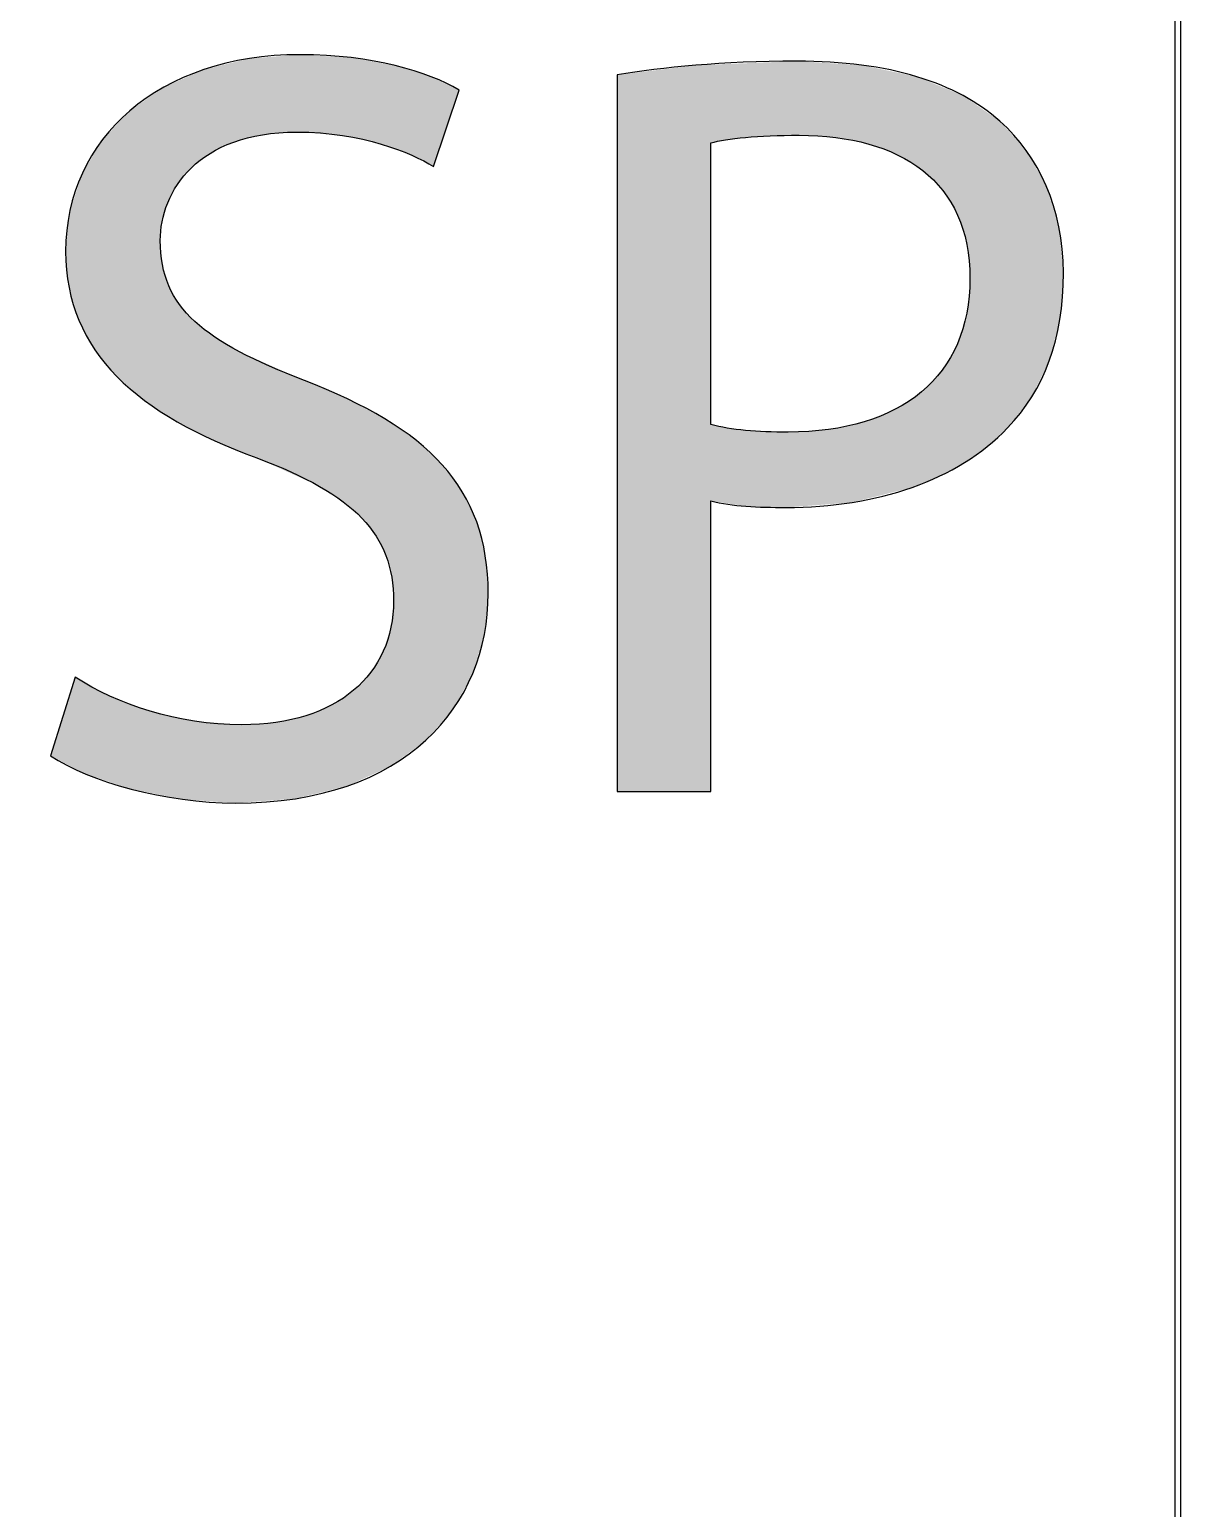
# Model space of a CAD drawing. Extents: x 0 to 360, y -268 to 0.
# Drawn here: x 74.783 to 78.012, y -147 to -142.877 of the extents above; entities that cross this region are included whole.
import ezdxf

# ---------------------------------------------------------------- set-up
doc = ezdxf.new("R2010")
doc.units = 0
doc.layers.add('LAYER_1', color=7, linetype='CONTINUOUS')

# ---------------------------------------------------------------- blocks, each defined once
blk = doc.blocks.new('*U88')
at = {"layer": 'LAYER_1', "color": 250}
for points in [[(75.3523, -143.1909), (75.2997, -142.9814), (75.3523, -142.9686)], [(75.3572, -143.1897), (75.3523, -142.9686), (75.3572, -142.9675)], [(75.3689, -143.1867), (75.3572, -142.9675), (75.3689, -142.9646)], [(75.3751, -143.1851), (75.3689, -142.9646), (75.3751, -142.9631)], [(75.3962, -143.1797), (75.3751, -142.9631), (75.3962, -142.958)], [(75.4171, -143.1743), (75.3962, -142.958), (75.4171, -142.9564)], [(75.4326, -143.1704), (75.4171, -142.9564), (75.4326, -142.9552)], [(75.47, -143.1675), (75.4326, -142.9552), (75.47, -142.9524)], [(75.5243, -143.1633), (75.47, -142.9524), (75.5243, -142.9483)], [(75.528, -143.163), (75.5243, -142.9483), (75.528, -142.948)], [(75.537, -143.1637), (75.528, -142.948), (75.537, -142.9473)], [(75.528, -143.163), (75.528, -142.948), (75.537, -143.1637)], [(75.537, -143.1637), (75.537, -142.9473), (75.5494, -143.1646)], [(75.5494, -143.1646), (75.5494, -142.9481), (75.554, -143.1649)], [(75.554, -143.1649), (75.554, -142.9483), (75.5917, -143.1678)], [(75.5917, -143.1678), (75.5917, -142.9505), (75.6264, -143.1703)], [(75.6264, -143.1703), (75.6264, -142.9525), (75.656, -143.1725)], [(75.656, -143.1725), (75.656, -142.9542), (75.6576, -143.1729)], [(75.6576, -143.1729), (75.6576, -142.9543), (75.6684, -143.1753)], [(75.6684, -143.1753), (75.6684, -142.9549), (75.6695, -143.1755)], [(75.6695, -143.1755), (75.6695, -142.955), (75.6802, -143.1779)], [(75.6802, -143.1779), (75.6802, -142.9556), (75.6869, -143.1794)], [(75.6869, -143.1794), (75.6869, -142.9568), (75.7099, -143.1845)], [(75.7099, -143.1845), (75.7099, -142.9609), (75.7348, -143.19)], [(75.7348, -143.19), (75.7348, -142.9653), (75.7495, -143.1933)], [(75.7495, -143.1933), (75.7495, -142.968), (75.7636, -143.1964)], [(75.7636, -143.1964), (75.7636, -142.9705), (75.7696, -143.1986)], [(75.7696, -143.1986), (75.7696, -142.9716), (75.7737, -143.2001)], [(75.7737, -143.2001), (75.7737, -142.9723), (75.777, -143.2013)], [(75.777, -143.2013), (75.777, -142.9729), (75.7897, -143.206)], [(75.2345, -143.2626), (75.2097, -143.015), (75.2345, -143.0041)], [(75.2431, -143.256), (75.2345, -143.0041), (75.2431, -143.0003)], [(75.2439, -143.2554), (75.2431, -143.0003), (75.2439, -142.9999)], [(75.2692, -143.2358), (75.2439, -142.9999), (75.2692, -142.9888)], [(75.2866, -143.2224), (75.2692, -142.9888), (75.2866, -142.9846)], [(75.2995, -143.2162), (75.2866, -142.9846), (75.2995, -142.9814)], [(75.2997, -143.2161), (75.2995, -142.9814), (75.2997, -142.9814)], [(75.7897, -143.206), (75.7897, -142.9752), (75.7909, -143.2064)], [(75.7909, -143.2064), (75.7909, -142.9754), (75.7929, -143.2071)], [(75.7929, -143.2071), (75.7929, -142.9757), (75.7981, -143.209)], [(75.7981, -143.209), (75.7981, -142.9767), (75.8028, -143.2107)], [(75.8028, -143.2107), (75.8028, -142.9775), (75.8487, -143.2275)], [(75.8487, -143.2275), (75.8487, -142.9919), (75.8618, -143.2343)], [(75.8618, -143.2343), (75.8618, -142.9959), (75.8884, -143.2481)], [(75.8884, -143.2481), (75.8884, -143.0043), (75.9034, -143.2559)], [(75.9034, -143.2559), (75.9034, -143.009), (75.9091, -143.2588)], [(75.1477, -143.9399), (75.1192, -143.0646), (75.1477, -143.0448)], [(75.1527, -143.4132), (75.1477, -143.0448), (75.1527, -143.0413)], [(75.1535, -143.4105), (75.1527, -143.0413), (75.1535, -143.0408)], [(75.1577, -143.3963), (75.1535, -143.0408), (75.1577, -143.0379)], [(75.1684, -143.3602), (75.1577, -143.0379), (75.1684, -143.0332)], [(75.1712, -143.3549), (75.1684, -143.0332), (75.1712, -143.0319)], [(75.1947, -143.3106), (75.1712, -143.0319), (75.1947, -143.0216)], [(75.1954, -143.3093), (75.1947, -143.0216), (75.1954, -143.0213)], [(75.2012, -143.3023), (75.1954, -143.0213), (75.2012, -143.0187)], [(75.2097, -143.2922), (75.2012, -143.0187), (75.2097, -143.015)], [(75.1035, -143.911), (75.0669, -143.1009), (75.1035, -143.0755)], [(75.1192, -143.9213), (75.1035, -143.0755), (75.1192, -143.0646)], [(75.1035, -143.911), (75.1035, -143.0755), (75.1192, -143.9213)], [(75.1192, -143.9213), (75.1192, -143.0646), (75.1477, -143.9399)], [(75.0631, -143.8759), (75.0268, -143.1418), (75.0631, -143.1035)], [(75.0669, -143.8792), (75.0631, -143.1035), (75.0669, -143.1009)], [(75.0631, -143.8759), (75.0631, -143.1035), (75.0669, -143.8792)], [(75.0669, -143.8792), (75.0669, -143.1009), (75.1035, -143.911)], [(75.0072, -143.8206), (74.9869, -143.1839), (75.0072, -143.1625)], [(75.0268, -143.8444), (75.0072, -143.1625), (75.0268, -143.1418)], [(75.0072, -143.8206), (75.0072, -143.1625), (75.0268, -143.8444)], [(75.0268, -143.8444), (75.0268, -143.1418), (75.0631, -143.8759)], [(74.9656, -143.7702), (74.9404, -143.261), (74.9656, -143.2192)], [(74.9869, -143.796), (74.9656, -143.2192), (74.9869, -143.1839)], [(74.9656, -143.7702), (74.9656, -143.2192), (74.9869, -143.796)], [(74.9869, -143.796), (74.9869, -143.1839), (75.0072, -143.8206)], [(74.9404, -143.7239), (74.9306, -143.2773), (74.9404, -143.261)], [(74.9404, -143.7239), (74.9404, -143.261), (74.9656, -143.7702)], [(74.9306, -143.7059), (74.9208, -143.3069), (74.9306, -143.2773)], [(74.9306, -143.7059), (74.9306, -143.2773), (74.9404, -143.7239)], [(74.9107, -143.6544), (74.8958, -143.3818), (74.9107, -143.3371)], [(74.9208, -143.6878), (74.9107, -143.3371), (74.9208, -143.3069)], [(74.9107, -143.6544), (74.9107, -143.3371), (74.9208, -143.6878)], [(74.9208, -143.6878), (74.9208, -143.3069), (74.9306, -143.7059)], [(74.8958, -143.605), (74.8932, -143.4063), (74.8958, -143.3818)], [(74.8958, -143.605), (74.8958, -143.3818), (74.9107, -143.6544)], [(74.8932, -143.5965), (74.8838, -143.4958), (74.8932, -143.4063)], [(74.8932, -143.5965), (74.8932, -143.4063), (74.8958, -143.605)], [(75.1477, -143.9399), (75.1477, -143.4658), (75.1527, -143.9432)], [(75.1527, -143.9432), (75.1527, -143.5236), (75.1535, -143.9437)], [(75.1535, -143.9437), (75.1535, -143.5325), (75.1577, -143.9464)], [(75.1577, -143.9464), (75.1577, -143.5465), (75.1684, -143.9534)], [(75.1684, -143.9534), (75.1684, -143.5819), (75.1712, -143.9552)], [(75.1712, -143.9552), (75.1712, -143.5913), (75.1947, -143.9706)], [(75.1947, -143.9706), (75.1947, -143.6324), (75.1954, -143.9709)], [(75.1954, -143.9709), (75.1954, -143.6336), (75.2012, -143.9739)], [(75.2012, -143.9739), (75.2012, -143.6438), (75.2097, -143.9782)], [(75.2097, -143.9782), (75.2097, -143.6532), (75.2345, -143.9908)], [(75.2345, -143.9908), (75.2345, -143.6807), (75.2431, -143.9952)], [(75.2431, -143.9952), (75.2431, -143.6902), (75.2439, -143.9956)], [(75.2439, -143.9956), (75.2439, -143.6911), (75.2692, -144.0085)], [(75.2692, -144.0085), (75.2692, -143.7109), (75.2866, -144.0173)], [(75.2866, -144.0173), (75.2866, -143.7245), (75.2995, -144.0239)], [(75.2995, -144.0239), (75.2995, -143.7346), (75.2997, -144.0239)], [(75.2997, -144.0239), (75.2997, -143.7347), (75.3523, -144.0453)], [(75.3523, -144.0453), (75.3523, -143.7659), (75.3572, -144.0472)], [(75.3572, -144.0472), (75.3572, -143.7687), (75.3689, -144.052)], [(75.3689, -144.052), (75.3689, -143.7757), (75.3751, -144.0545)], [(75.3751, -144.0545), (75.3751, -143.7784), (75.3962, -144.063)], [(75.3962, -144.063), (75.3962, -143.7877), (75.4171, -144.0715)], [(75.4171, -144.0715), (75.4171, -143.797), (75.4326, -144.0785)], [(75.4326, -144.0785), (75.4326, -143.8038), (75.47, -144.0955)], [(75.47, -144.0955), (75.47, -143.8204), (75.5243, -144.1201)], [(75.5243, -144.1201), (75.5243, -143.8444), (75.528, -144.1218)], [(75.528, -144.1218), (75.528, -143.846), (75.537, -144.1258)], [(75.537, -144.1258), (75.537, -143.85), (75.5494, -144.1315)], [(75.5494, -144.1315), (75.5494, -143.8555), (75.554, -144.1335)], [(75.554, -144.1335), (75.554, -143.8574), (75.5917, -144.1507)], [(75.5917, -144.1507), (75.5917, -143.8736), (75.6264, -144.1732)], [(75.6264, -144.1732), (75.6264, -143.8884), (75.656, -144.1924)], [(75.656, -144.1924), (75.656, -143.901), (75.6576, -144.1935)], [(75.6576, -144.1935), (75.6576, -143.9017), (75.6684, -144.203)], [(75.6684, -144.203), (75.6684, -143.9063), (75.6695, -144.204)], [(75.6695, -144.204), (75.6695, -143.9068), (75.6802, -144.2133)], [(75.6802, -144.2133), (75.6802, -143.9125), (75.6869, -144.2191)], [(75.6869, -144.2191), (75.6869, -143.916), (75.7099, -144.2394)], [(75.7099, -144.2394), (75.7099, -143.9283), (75.7348, -144.2707)], [(75.7348, -144.2707), (75.7348, -143.9416), (75.7495, -144.2892)], [(75.7495, -144.2892), (75.7495, -143.9494), (75.7636, -144.3173)], [(75.7636, -144.3173), (75.7636, -143.957), (75.7696, -144.3292)], [(75.7696, -144.3292), (75.7696, -143.9602), (75.7737, -144.3373)], [(75.7737, -144.3373), (75.7737, -143.9623), (75.777, -144.3438)], [(75.777, -144.3438), (75.777, -143.9646), (75.7897, -144.3917)], [(75.7897, -144.3917), (75.7897, -143.9734), (75.7909, -144.3962)], [(75.7909, -144.3962), (75.7909, -143.9742), (75.7929, -144.4038)], [(75.7929, -144.4038), (75.7929, -143.9757), (75.7981, -144.4701)], [(75.7981, -144.9248), (75.7929, -144.5228), (75.7981, -144.4701)], [(75.7929, -144.9287), (75.7909, -144.5435), (75.7929, -144.5228)], [(75.7897, -144.931), (75.777, -144.5871), (75.7897, -144.5472)], [(75.7909, -144.9301), (75.7897, -144.5472), (75.7909, -144.5435)], [(75.7636, -144.9429), (75.7495, -144.644), (75.7636, -144.6202)], [(75.7696, -144.9402), (75.7636, -144.6202), (75.7696, -144.6101)], [(75.7737, -144.9383), (75.7696, -144.6101), (75.7737, -144.5974)], [(75.777, -144.9368), (75.7737, -144.5974), (75.777, -144.5871)], [(75.7495, -144.9493), (75.7348, -144.6689), (75.7495, -144.644)], [(74.9107, -144.9376), (74.8958, -144.7304), (74.9107, -144.683)], [(74.9107, -144.9376), (74.9107, -144.683), (74.9208, -144.9428)], [(74.9208, -144.9428), (74.9208, -144.6885), (74.9306, -144.9478)], [(74.9306, -144.9478), (74.9306, -144.6938), (74.9404, -144.9529)], [(74.9404, -144.9529), (74.9404, -144.6991), (74.9656, -144.9612)], [(75.7099, -144.9674), (75.6869, -144.7192), (75.7099, -144.695)], [(75.7348, -144.9561), (75.7099, -144.695), (75.7348, -144.6689)], [(74.8932, -144.9286), (74.8838, -144.7684), (74.8932, -144.7386)], [(74.8958, -144.9299), (74.8932, -144.7386), (74.8958, -144.7304)], [(74.8932, -144.9286), (74.8932, -144.7386), (74.8958, -144.9299)], [(74.8958, -144.9299), (74.8958, -144.7304), (74.9107, -144.9376)], [(74.9656, -144.9612), (74.9656, -144.7128), (74.9869, -144.9683)], [(74.9869, -144.9683), (74.9869, -144.7243), (75.0072, -144.975)], [(75.0072, -144.975), (75.0072, -144.7353), (75.0268, -144.9815)], [(75.0268, -144.9815), (75.0268, -144.7427), (75.0631, -144.9935)], [(75.656, -144.9893), (75.6264, -144.7598), (75.656, -144.7399)], [(75.6576, -144.9889), (75.656, -144.7399), (75.6576, -144.7389)], [(75.6684, -144.9862), (75.6576, -144.7389), (75.6684, -144.7315)], [(75.6695, -144.9857), (75.6684, -144.7315), (75.6695, -144.7308)], [(75.6802, -144.9809), (75.6695, -144.7308), (75.6802, -144.7237)], [(75.6869, -144.9779), (75.6802, -144.7237), (75.6869, -144.7192)], [(74.8838, -144.9237), (74.8418, -144.9021), (74.8838, -144.7684)], [(74.8838, -144.9237), (74.8838, -144.7684), (74.8932, -144.9286)], [(75.0631, -144.9935), (75.0631, -144.7563), (75.0669, -144.9948)], [(75.0669, -144.9948), (75.0669, -144.7577), (75.1035, -145.0021)], [(75.1035, -145.0021), (75.1035, -144.7714), (75.1192, -145.0052)], [(75.1192, -145.0052), (75.1192, -144.7773), (75.1477, -145.0109)], [(75.1477, -145.0109), (75.1477, -144.7837), (75.1527, -145.0119)], [(75.1527, -145.0119), (75.1527, -144.7848), (75.1535, -145.012)], [(75.1535, -145.012), (75.1535, -144.785), (75.1577, -145.0129)], [(75.1577, -145.0129), (75.1577, -144.786), (75.1684, -145.015)], [(75.5917, -145.0049), (75.554, -144.79), (75.5917, -144.7743)], [(75.6264, -144.9965), (75.5917, -144.7743), (75.6264, -144.7598)], [(75.1684, -145.015), (75.1684, -144.7884), (75.1712, -145.0155)], [(75.1712, -145.0155), (75.1712, -144.789), (75.1947, -145.0202)], [(75.1947, -145.0202), (75.1947, -144.7943), (75.1954, -145.0204)], [(75.1954, -145.0204), (75.1954, -144.7944), (75.2012, -145.0215)], [(75.2012, -145.0215), (75.2012, -144.7957), (75.2097, -145.0232)], [(75.2097, -145.0232), (75.2097, -144.7977), (75.2345, -145.025)], [(75.2345, -145.025), (75.2345, -144.8032), (75.2431, -145.0256)], [(75.2431, -145.0256), (75.2431, -144.8052), (75.2439, -145.0256)], [(75.2439, -145.0256), (75.2439, -144.8052), (75.2692, -145.0274)], [(75.2692, -145.0274), (75.2692, -144.8072), (75.2866, -145.0287)], [(75.2866, -145.0287), (75.2866, -144.8085), (75.2995, -145.0296)], [(75.2995, -145.0296), (75.2995, -144.8095), (75.2997, -145.0296)], [(75.2997, -145.0296), (75.2997, -144.8095), (75.3523, -145.0334)], [(75.3523, -145.0334), (75.3523, -144.8135), (75.3572, -145.0337)], [(75.3962, -145.0308), (75.3751, -144.8153), (75.3962, -144.8138)], [(75.4171, -145.0293), (75.3962, -144.8138), (75.4171, -144.8124)], [(75.4326, -145.0281), (75.4171, -144.8124), (75.4326, -144.8114)], [(75.47, -145.0254), (75.4326, -144.8114), (75.47, -144.8088)], [(75.5243, -145.0214), (75.47, -144.8088), (75.5243, -144.7967)], [(75.528, -145.0205), (75.5243, -144.7967), (75.528, -144.7958)], [(75.537, -145.0183), (75.528, -144.7958), (75.537, -144.7938)], [(75.5494, -145.0153), (75.537, -144.7938), (75.5494, -144.791)], [(75.554, -145.0142), (75.5494, -144.791), (75.554, -144.79)]]:
    blk.add_solid(points, dxfattribs=at)
at = {"layer": 'LAYER_1', "color": 250, "extrusion": (0, 0, -1)}
for points in [[(-75.3523, -143.1909), (-75.3523, -142.9686), (-75.3572, -143.1897)], [(-75.3572, -143.1897), (-75.3572, -142.9675), (-75.3689, -143.1867)], [(-75.3689, -143.1867), (-75.3689, -142.9646), (-75.3751, -143.1851)], [(-75.3751, -143.1851), (-75.3751, -142.9631), (-75.3962, -143.1797)], [(-75.3962, -143.1797), (-75.3962, -142.958), (-75.4171, -143.1743)], [(-75.4171, -143.1743), (-75.4171, -142.9564), (-75.4326, -143.1704)], [(-75.4326, -143.1704), (-75.4326, -142.9552), (-75.47, -143.1675)], [(-75.47, -143.1675), (-75.47, -142.9524), (-75.5243, -143.1633)], [(-75.5243, -143.1633), (-75.5243, -142.9483), (-75.528, -143.163)], [(-75.5494, -143.1646), (-75.537, -142.9473), (-75.5494, -142.9481)], [(-75.554, -143.1649), (-75.5494, -142.9481), (-75.554, -142.9483)], [(-75.5917, -143.1678), (-75.554, -142.9483), (-75.5917, -142.9505)], [(-75.6264, -143.1703), (-75.5917, -142.9505), (-75.6264, -142.9525)], [(-75.656, -143.1725), (-75.6264, -142.9525), (-75.656, -142.9542)], [(-75.6576, -143.1729), (-75.656, -142.9542), (-75.6576, -142.9543)], [(-75.6684, -143.1753), (-75.6576, -142.9543), (-75.6684, -142.9549)], [(-75.6695, -143.1755), (-75.6684, -142.9549), (-75.6695, -142.955)], [(-75.6802, -143.1779), (-75.6695, -142.955), (-75.6802, -142.9556)], [(-75.6869, -143.1794), (-75.6802, -142.9556), (-75.6869, -142.9568)], [(-75.7099, -143.1845), (-75.6869, -142.9568), (-75.7099, -142.9609)], [(-75.7348, -143.19), (-75.7099, -142.9609), (-75.7348, -142.9653)], [(-75.7495, -143.1933), (-75.7348, -142.9653), (-75.7495, -142.968)], [(-75.7636, -143.1964), (-75.7495, -142.968), (-75.7636, -142.9705)], [(-75.7696, -143.1986), (-75.7636, -142.9705), (-75.7696, -142.9716)], [(-75.7737, -143.2001), (-75.7696, -142.9716), (-75.7737, -142.9723)], [(-75.777, -143.2013), (-75.7737, -142.9723), (-75.777, -142.9729)], [(-75.7897, -143.206), (-75.777, -142.9729), (-75.7897, -142.9752)], [(-75.2345, -143.2626), (-75.2345, -143.0041), (-75.2431, -143.256)], [(-75.2431, -143.256), (-75.2431, -143.0003), (-75.2439, -143.2554)], [(-75.2439, -143.2554), (-75.2439, -142.9999), (-75.2692, -143.2358)], [(-75.2692, -143.2358), (-75.2692, -142.9888), (-75.2866, -143.2224)], [(-75.2866, -143.2224), (-75.2866, -142.9846), (-75.2995, -143.2162)], [(-75.2995, -143.2162), (-75.2995, -142.9814), (-75.2997, -143.2161)], [(-75.2997, -143.2161), (-75.2997, -142.9814), (-75.3523, -143.1909)], [(-75.7909, -143.2064), (-75.7897, -142.9752), (-75.7909, -142.9754)], [(-75.7929, -143.2071), (-75.7909, -142.9754), (-75.7929, -142.9757)], [(-75.7981, -143.209), (-75.7929, -142.9757), (-75.7981, -142.9767)], [(-75.8028, -143.2107), (-75.7981, -142.9767), (-75.8028, -142.9775)], [(-75.8487, -143.2275), (-75.8028, -142.9775), (-75.8487, -142.9919)], [(-75.8618, -143.2343), (-75.8487, -142.9919), (-75.8618, -142.9959)], [(-75.8884, -143.2481), (-75.8618, -142.9959), (-75.8884, -143.0043)], [(-75.9034, -143.2559), (-75.8884, -143.0043), (-75.9034, -143.009)], [(-75.9091, -143.2588), (-75.9034, -143.009), (-75.9091, -143.0117)], [(-75.9091, -143.2588), (-75.9091, -143.0117), (-75.9339, -143.1851)], [(-75.9339, -143.1851), (-75.9091, -143.0117), (-75.9339, -143.0235)], [(-75.1477, -143.4658), (-75.1477, -143.0448), (-75.1527, -143.4132)], [(-75.1527, -143.4132), (-75.1527, -143.0413), (-75.1535, -143.4105)], [(-75.1535, -143.4105), (-75.1535, -143.0408), (-75.1577, -143.3963)], [(-75.1577, -143.3963), (-75.1577, -143.0379), (-75.1684, -143.3602)], [(-75.1684, -143.3602), (-75.1684, -143.0332), (-75.1712, -143.3549)], [(-75.1712, -143.3549), (-75.1712, -143.0319), (-75.1947, -143.3106)], [(-75.1947, -143.3106), (-75.1947, -143.0216), (-75.1954, -143.3093)], [(-75.1954, -143.3093), (-75.1954, -143.0213), (-75.2012, -143.3023)], [(-75.2012, -143.3023), (-75.2012, -143.0187), (-75.2097, -143.2922)], [(-75.2097, -143.2922), (-75.2097, -143.015), (-75.2345, -143.2626)], [(-75.9339, -143.1851), (-75.9339, -143.0235), (-75.9647, -143.0934)], [(-75.9647, -143.0934), (-75.9339, -143.0235), (-75.9647, -143.0382)], [(-75.9647, -143.0934), (-75.9647, -143.0382), (-75.9807, -143.0459)], [(-75.1527, -143.9432), (-75.1477, -143.4658), (-75.1527, -143.5236)], [(-75.1535, -143.9437), (-75.1527, -143.5236), (-75.1535, -143.5325)], [(-75.1577, -143.9464), (-75.1535, -143.5325), (-75.1577, -143.5465)], [(-75.1684, -143.9534), (-75.1577, -143.5465), (-75.1684, -143.5819)], [(-75.1712, -143.9552), (-75.1684, -143.5819), (-75.1712, -143.5913)], [(-75.1947, -143.9706), (-75.1712, -143.5913), (-75.1947, -143.6324)], [(-75.1954, -143.9709), (-75.1947, -143.6324), (-75.1954, -143.6336)], [(-75.2012, -143.9739), (-75.1954, -143.6336), (-75.2012, -143.6438)], [(-75.2097, -143.9782), (-75.2012, -143.6438), (-75.2097, -143.6532)], [(-75.2345, -143.9908), (-75.2097, -143.6532), (-75.2345, -143.6807)], [(-75.2431, -143.9952), (-75.2345, -143.6807), (-75.2431, -143.6902)], [(-75.2439, -143.9956), (-75.2431, -143.6902), (-75.2439, -143.6911)], [(-75.2692, -144.0085), (-75.2439, -143.6911), (-75.2692, -143.7109)], [(-75.2866, -144.0173), (-75.2692, -143.7109), (-75.2866, -143.7245)], [(-75.2995, -144.0239), (-75.2866, -143.7245), (-75.2995, -143.7346)], [(-75.2997, -144.0239), (-75.2995, -143.7346), (-75.2997, -143.7347)], [(-75.3523, -144.0453), (-75.2997, -143.7347), (-75.3523, -143.7659)], [(-75.3572, -144.0472), (-75.3523, -143.7659), (-75.3572, -143.7687)], [(-75.3689, -144.052), (-75.3572, -143.7687), (-75.3689, -143.7757)], [(-75.3751, -144.0545), (-75.3689, -143.7757), (-75.3751, -143.7784)], [(-75.3962, -144.063), (-75.3751, -143.7784), (-75.3962, -143.7877)], [(-75.4171, -144.0715), (-75.3962, -143.7877), (-75.4171, -143.797)], [(-75.4326, -144.0785), (-75.4171, -143.797), (-75.4326, -143.8038)], [(-75.47, -144.0955), (-75.4326, -143.8038), (-75.47, -143.8204)], [(-75.5243, -144.1201), (-75.47, -143.8204), (-75.5243, -143.8444)], [(-75.528, -144.1218), (-75.5243, -143.8444), (-75.528, -143.846)], [(-75.537, -144.1258), (-75.528, -143.846), (-75.537, -143.85)], [(-75.5494, -144.1315), (-75.537, -143.85), (-75.5494, -143.8555)], [(-75.554, -144.1335), (-75.5494, -143.8555), (-75.554, -143.8574)], [(-75.5917, -144.1507), (-75.554, -143.8574), (-75.5917, -143.8736)], [(-75.6264, -144.1732), (-75.5917, -143.8736), (-75.6264, -143.8884)], [(-75.656, -144.1924), (-75.6264, -143.8884), (-75.656, -143.901)], [(-75.6576, -144.1935), (-75.656, -143.901), (-75.6576, -143.9017)], [(-75.6684, -144.203), (-75.6576, -143.9017), (-75.6684, -143.9063)], [(-75.6695, -144.204), (-75.6684, -143.9063), (-75.6695, -143.9068)], [(-75.6802, -144.2133), (-75.6695, -143.9068), (-75.6802, -143.9125)], [(-75.6869, -144.2191), (-75.6802, -143.9125), (-75.6869, -143.916)], [(-75.7099, -144.2394), (-75.6869, -143.916), (-75.7099, -143.9283)], [(-75.7348, -144.2707), (-75.7099, -143.9283), (-75.7348, -143.9416)], [(-75.7495, -144.2892), (-75.7348, -143.9416), (-75.7495, -143.9494)], [(-75.7636, -144.3173), (-75.7495, -143.9494), (-75.7636, -143.957)], [(-75.7696, -144.3292), (-75.7636, -143.957), (-75.7696, -143.9602)], [(-75.7737, -144.3373), (-75.7696, -143.9602), (-75.7737, -143.9623)], [(-75.777, -144.3438), (-75.7737, -143.9623), (-75.777, -143.9646)], [(-75.7897, -144.3917), (-75.777, -143.9646), (-75.7897, -143.9734)], [(-75.7909, -144.3962), (-75.7897, -143.9734), (-75.7909, -143.9742)], [(-75.7929, -144.4038), (-75.7909, -143.9742), (-75.7929, -143.9757)], [(-75.7981, -144.4701), (-75.7929, -143.9757), (-75.7981, -143.9792)], [(-75.7981, -144.9248), (-75.7981, -143.9792), (-75.8028, -144.9214)], [(-75.8028, -144.9214), (-75.7981, -143.9792), (-75.8028, -143.9824)], [(-75.8028, -144.9214), (-75.8028, -143.9824), (-75.8487, -144.8877)], [(-75.8487, -144.8877), (-75.8028, -143.9824), (-75.8487, -144.0142)], [(-75.8487, -144.8877), (-75.8487, -144.0142), (-75.8618, -144.878)], [(-75.8618, -144.878), (-75.8487, -144.0142), (-75.8618, -144.0232)], [(-75.8618, -144.878), (-75.8618, -144.0232), (-75.8884, -144.8585)], [(-75.8884, -144.8585), (-75.8618, -144.0232), (-75.8884, -144.0481)], [(-75.8884, -144.8585), (-75.8884, -144.0481), (-75.9034, -144.8413)], [(-75.9034, -144.8413), (-75.8884, -144.0481), (-75.9034, -144.0622)], [(-75.9034, -144.8413), (-75.9034, -144.0622), (-75.9091, -144.8349)], [(-75.9091, -144.8349), (-75.9034, -144.0622), (-75.9091, -144.0675)], [(-75.9091, -144.8349), (-75.9091, -144.0675), (-75.9339, -144.8065)], [(-75.9339, -144.8065), (-75.9091, -144.0675), (-75.9339, -144.0907)], [(-75.9339, -144.8065), (-75.9339, -144.0907), (-75.9647, -144.7713)], [(-75.9647, -144.7713), (-75.9339, -144.0907), (-75.9647, -144.1321)], [(-75.9647, -144.7713), (-75.9647, -144.1321), (-75.9807, -144.7421)], [(-75.9807, -144.7421), (-75.9647, -144.1321), (-75.9807, -144.1535)], [(-75.9807, -144.7421), (-75.9807, -144.1535), (-75.9899, -144.7252)], [(-75.9899, -144.7252), (-75.9807, -144.1535), (-75.9899, -144.1659)], [(-75.9899, -144.7252), (-75.9899, -144.1659), (-76.0189, -144.6722)], [(-76.0189, -144.6722), (-75.9899, -144.1659), (-76.0189, -144.2267)], [(-76.0189, -144.6722), (-76.0189, -144.2267), (-76.03, -144.6353)], [(-76.03, -144.6353), (-76.0189, -144.2267), (-76.03, -144.2499)], [(-76.03, -144.6353), (-76.03, -144.2499), (-76.0513, -144.564)], [(-76.0513, -144.564), (-76.03, -144.2499), (-76.0513, -144.3334)], [(-76.0513, -144.564), (-76.0513, -144.3334), (-76.054, -144.535)], [(-76.054, -144.535), (-76.0513, -144.3334), (-76.054, -144.3441)], [(-76.054, -144.535), (-76.054, -144.3441), (-76.062, -144.4494)], [(-75.7929, -144.9287), (-75.7929, -144.5228), (-75.7981, -144.9248)], [(-75.7897, -144.931), (-75.7897, -144.5472), (-75.7909, -144.9301)], [(-75.7909, -144.9301), (-75.7909, -144.5435), (-75.7929, -144.9287)], [(-75.7636, -144.9429), (-75.7636, -144.6202), (-75.7696, -144.9402)], [(-75.7696, -144.9402), (-75.7696, -144.6101), (-75.7737, -144.9383)], [(-75.7737, -144.9383), (-75.7737, -144.5974), (-75.777, -144.9368)], [(-75.777, -144.9368), (-75.777, -144.5871), (-75.7897, -144.931)], [(-75.7495, -144.9493), (-75.7495, -144.644), (-75.7636, -144.9429)], [(-74.9208, -144.9428), (-74.9107, -144.683), (-74.9208, -144.6885)], [(-74.9306, -144.9478), (-74.9208, -144.6885), (-74.9306, -144.6938)], [(-74.9404, -144.9529), (-74.9306, -144.6938), (-74.9404, -144.6991)], [(-74.9656, -144.9612), (-74.9404, -144.6991), (-74.9656, -144.7128)], [(-75.7099, -144.9674), (-75.7099, -144.695), (-75.7348, -144.9561)], [(-75.7348, -144.9561), (-75.7348, -144.6689), (-75.7495, -144.9493)], [(-74.9869, -144.9683), (-74.9656, -144.7128), (-74.9869, -144.7243)], [(-75.0072, -144.975), (-74.9869, -144.7243), (-75.0072, -144.7353)], [(-75.0268, -144.9815), (-75.0072, -144.7353), (-75.0268, -144.7427)], [(-75.0631, -144.9935), (-75.0268, -144.7427), (-75.0631, -144.7563)], [(-75.656, -144.9893), (-75.656, -144.7399), (-75.6576, -144.9889)], [(-75.6576, -144.9889), (-75.6576, -144.7389), (-75.6684, -144.9862)], [(-75.6684, -144.9862), (-75.6684, -144.7315), (-75.6695, -144.9857)], [(-75.6695, -144.9857), (-75.6695, -144.7308), (-75.6802, -144.9809)], [(-75.6802, -144.9809), (-75.6802, -144.7237), (-75.6869, -144.9779)], [(-75.6869, -144.9779), (-75.6869, -144.7192), (-75.7099, -144.9674)], [(-75.0669, -144.9948), (-75.0631, -144.7563), (-75.0669, -144.7577)], [(-75.1035, -145.0021), (-75.0669, -144.7577), (-75.1035, -144.7714)], [(-75.1192, -145.0052), (-75.1035, -144.7714), (-75.1192, -144.7773)], [(-75.1477, -145.0109), (-75.1192, -144.7773), (-75.1477, -144.7837)], [(-75.1527, -145.0119), (-75.1477, -144.7837), (-75.1527, -144.7848)], [(-75.1535, -145.012), (-75.1527, -144.7848), (-75.1535, -144.785)], [(-75.1577, -145.0129), (-75.1535, -144.785), (-75.1577, -144.786)], [(-75.1684, -145.015), (-75.1577, -144.786), (-75.1684, -144.7884)], [(-75.5917, -145.0049), (-75.5917, -144.7743), (-75.6264, -144.9965)], [(-75.6264, -144.9965), (-75.6264, -144.7598), (-75.656, -144.9893)], [(-75.1712, -145.0155), (-75.1684, -144.7884), (-75.1712, -144.789)], [(-75.1947, -145.0202), (-75.1712, -144.789), (-75.1947, -144.7943)], [(-75.1954, -145.0204), (-75.1947, -144.7943), (-75.1954, -144.7944)], [(-75.2012, -145.0215), (-75.1954, -144.7944), (-75.2012, -144.7957)], [(-75.2097, -145.0232), (-75.2012, -144.7957), (-75.2097, -144.7977)], [(-75.2345, -145.025), (-75.2097, -144.7977), (-75.2345, -144.8032)], [(-75.2431, -145.0256), (-75.2345, -144.8032), (-75.2431, -144.8052)], [(-75.2439, -145.0256), (-75.2431, -144.8052), (-75.2439, -144.8052)], [(-75.2692, -145.0274), (-75.2439, -144.8052), (-75.2692, -144.8072)], [(-75.2866, -145.0287), (-75.2692, -144.8072), (-75.2866, -144.8085)], [(-75.2995, -145.0296), (-75.2866, -144.8085), (-75.2995, -144.8095)], [(-75.2997, -145.0296), (-75.2995, -144.8095), (-75.2997, -144.8095)], [(-75.3523, -145.0334), (-75.2997, -144.8095), (-75.3523, -144.8135)], [(-75.3572, -145.0337), (-75.3523, -144.8135), (-75.3572, -144.8139)], [(-75.3572, -145.0337), (-75.3572, -144.8139), (-75.3689, -145.0328)], [(-75.3689, -145.0328), (-75.3572, -144.8139), (-75.3689, -144.8148)], [(-75.3689, -145.0328), (-75.3689, -144.8148), (-75.3751, -145.0324)], [(-75.3751, -145.0324), (-75.3689, -144.8148), (-75.3751, -144.8153)], [(-75.3751, -145.0324), (-75.3751, -144.8153), (-75.3962, -145.0308)], [(-75.3962, -145.0308), (-75.3962, -144.8138), (-75.4171, -145.0293)], [(-75.4171, -145.0293), (-75.4171, -144.8124), (-75.4326, -145.0281)], [(-75.4326, -145.0281), (-75.4326, -144.8114), (-75.47, -145.0254)], [(-75.47, -145.0254), (-75.47, -144.8088), (-75.5243, -145.0214)], [(-75.5243, -145.0214), (-75.5243, -144.7967), (-75.528, -145.0205)], [(-75.528, -145.0205), (-75.528, -144.7958), (-75.537, -145.0183)], [(-75.537, -145.0183), (-75.537, -144.7938), (-75.5494, -145.0153)], [(-75.5494, -145.0153), (-75.5494, -144.791), (-75.554, -145.0142)], [(-75.554, -145.0142), (-75.554, -144.79), (-75.5917, -145.0049)]]:
    blk.add_solid(points, dxfattribs=at)
blk = doc.blocks.new('*U89')
at = {"layer": 'LAYER_1', "color": 250}
for points in [[(76.7283, -143.1841), (76.7241, -142.9734), (76.7283, -142.9732)], [(76.7794, -143.178), (76.7283, -142.9732), (76.7794, -142.9711)], [(76.7797, -143.178), (76.7794, -142.9711), (76.7797, -142.9711)], [(76.7809, -143.1779), (76.7797, -142.9711), (76.7809, -142.9711)], [(76.8926, -143.1734), (76.7809, -142.9711), (76.8926, -142.9665)], [(76.8985, -143.1732), (76.8926, -142.9665), (76.8985, -142.9662)], [(76.9226, -143.1722), (76.8985, -142.9662), (76.9226, -142.9653)], [(76.9288, -143.172), (76.9288, -142.9656), (76.9561, -143.1736)], [(76.9561, -143.1736), (76.9561, -142.9673), (77.0107, -143.1768)], [(77.0107, -143.1768), (77.0107, -142.9707), (77.031, -143.178)], [(77.031, -143.178), (77.031, -142.9719), (77.0622, -143.183)], [(76.6406, -145.001), (76.4217, -143.0038), (76.6406, -142.9768)], [(76.6828, -145.001), (76.6406, -142.9768), (76.6828, -142.9751)], [(76.7241, -143.1846), (76.6828, -142.9751), (76.7241, -142.9734)], [(77.0622, -143.183), (77.0622, -142.9738), (77.0767, -143.1854)], [(77.0767, -143.1854), (77.0767, -142.9747), (77.0784, -143.1856)], [(77.0784, -143.1856), (77.0784, -142.9748), (77.103, -143.1915)], [(77.103, -143.1915), (77.103, -142.9763), (77.1105, -143.1933)], [(77.1105, -143.1933), (77.1105, -142.9779), (77.1233, -143.1963)], [(77.1233, -143.1963), (77.1233, -142.9806), (77.1556, -143.2069)], [(77.1556, -143.2069), (77.1556, -142.9873), (77.1654, -143.2101)], [(77.1654, -143.2101), (77.1654, -142.9894), (77.1972, -143.2238)], [(77.1972, -143.2238), (77.1972, -142.9961), (77.2046, -143.227)], [(77.2046, -143.227), (77.2046, -142.9976), (77.2354, -143.244)], [(77.2354, -143.244), (77.2354, -143.0041), (77.2408, -143.247)], [(77.2408, -143.247), (77.2408, -143.0052), (77.244, -143.2493)], [(77.244, -143.2493), (77.244, -143.0059), (77.2575, -143.2587)], [(77.2575, -143.2587), (77.2575, -143.0087), (77.27, -143.2675)], [(77.27, -143.2675), (77.27, -143.0138), (77.2738, -143.2702)], [(77.2738, -143.2702), (77.2738, -143.0154), (77.3008, -143.2942)], [(77.3008, -143.2942), (77.3008, -143.0265), (77.3034, -143.2965)], [(77.3034, -143.2965), (77.3034, -143.0275), (77.32, -143.3152)], [(77.32, -143.3152), (77.32, -143.0343), (77.3279, -143.3242)], [(77.3279, -143.3242), (77.3279, -143.0375), (77.3295, -143.326)], [(77.3295, -143.326), (77.3295, -143.0382), (77.3512, -143.3574)], [(77.3512, -143.3574), (77.3512, -143.047), (77.3521, -143.3587)], [(77.3521, -143.3587), (77.3521, -143.0474), (77.3704, -143.3937)], [(77.3704, -143.3937), (77.3704, -143.0549), (77.3708, -143.3946)], [(77.3708, -143.3946), (77.3708, -143.0551), (77.3855, -143.4333)], [(77.3855, -143.4333), (77.3855, -143.0611), (77.3857, -143.4338)], [(77.3857, -143.4338), (77.3857, -143.0611), (77.3861, -143.4356)], [(77.3861, -143.4356), (77.3861, -143.0613), (77.39, -143.4509)], [(77.39, -143.4509), (77.39, -143.064), (77.3964, -143.476)], [(77.3964, -143.476), (77.3964, -143.0685), (77.3965, -143.4762)], [(77.3965, -143.4762), (77.3965, -143.0685), (77.403, -143.5219)], [(77.403, -143.5219), (77.403, -143.0731), (77.403, -143.5219)], [(77.403, -143.5219), (77.403, -143.0731), (77.4053, -143.5709)], [(77.4053, -144.0736), (77.403, -143.6205), (77.4053, -143.5709)], [(77.403, -144.0752), (77.3965, -143.6672), (77.403, -143.6207)], [(77.403, -144.0752), (77.403, -143.6207), (77.403, -143.6205)], [(77.3964, -144.0799), (77.39, -143.6934), (77.3964, -143.6677)], [(77.3965, -144.0798), (77.3964, -143.6677), (77.3965, -143.6672)], [(77.3855, -144.0868), (77.3708, -143.7517), (77.3855, -143.7118)], [(77.3857, -144.0867), (77.3855, -143.7118), (77.3857, -143.711)], [(77.3861, -144.0865), (77.3857, -143.711), (77.3861, -143.7091)], [(77.39, -144.0843), (77.3861, -143.7091), (77.39, -143.6934)], [(77.3704, -144.095), (77.3521, -143.7894), (77.3704, -143.753)], [(77.3708, -144.0948), (77.3704, -143.753), (77.3708, -143.7517)], [(77.3512, -144.1055), (77.3295, -143.824), (77.3512, -143.7912)], [(77.3521, -144.105), (77.3512, -143.7912), (77.3521, -143.7894)], [(77.32, -144.1225), (77.3034, -143.8555), (77.32, -143.8359)], [(77.3279, -144.1181), (77.32, -143.8359), (77.3279, -143.8264)], [(77.3295, -144.1172), (77.3279, -143.8264), (77.3295, -143.824)], [(77.3008, -144.1303), (77.2738, -143.884), (77.3008, -143.8585)], [(77.3034, -144.1293), (77.3008, -143.8585), (77.3034, -143.8555)], [(77.2354, -144.1559), (77.2046, -143.9315), (77.2354, -143.9133)], [(77.2408, -144.1545), (77.2354, -143.9133), (77.2408, -143.9093)], [(77.244, -144.1537), (77.2408, -143.9093), (77.244, -143.9069)], [(77.2575, -144.1482), (77.244, -143.9069), (77.2575, -143.8968)], [(77.27, -144.143), (77.2575, -143.8968), (77.27, -143.8875)], [(77.2738, -144.1415), (77.27, -143.8875), (77.2738, -143.884)], [(77.1556, -144.1759), (77.1233, -143.9664), (77.1556, -143.955)], [(77.1654, -144.1734), (77.1556, -143.955), (77.1654, -143.9505)], [(77.1972, -144.1654), (77.1654, -143.9505), (77.1972, -143.9358)], [(77.2046, -144.1636), (77.1972, -143.9358), (77.2046, -143.9315)], [(76.6828, -144.1914), (76.6828, -143.9785), (76.7241, -144.1975)], [(76.7241, -144.1975), (76.7241, -143.9872), (76.7283, -144.1982)], [(76.7283, -144.1982), (76.7283, -143.9881), (76.7794, -144.2058)], [(76.7794, -144.2058), (76.7794, -143.9947), (76.7797, -144.2059)], [(76.7797, -144.2059), (76.7797, -143.9947), (76.7809, -144.2061)], [(76.7809, -144.2061), (76.7809, -143.9947), (76.8926, -144.2096)], [(76.9226, -144.2073), (76.8985, -143.9995), (76.9226, -143.9987)], [(76.9288, -144.2069), (76.9226, -143.9987), (76.9288, -143.9985)], [(76.9561, -144.2048), (76.9288, -143.9985), (76.9561, -143.9977)], [(77.0107, -144.2006), (76.9561, -143.9977), (77.0107, -143.9923)], [(77.031, -144.1991), (77.0107, -143.9923), (77.031, -143.9887)], [(77.0622, -144.1967), (77.031, -143.9887), (77.0622, -143.9833)], [(77.0767, -144.1956), (77.0622, -143.9833), (77.0767, -143.9796)], [(77.0784, -144.1952), (77.0767, -143.9796), (77.0784, -143.9791)], [(77.103, -144.189), (77.0784, -143.9791), (77.103, -143.9728)], [(77.1105, -144.1871), (77.103, -143.9728), (77.1105, -143.9709)], [(77.1233, -144.1839), (77.1105, -143.9709), (77.1233, -143.9664)]]:
    blk.add_solid(points, dxfattribs=at)
at = {"layer": 'LAYER_1', "color": 250, "extrusion": (0, 0, -1)}
for points in [[(-76.7283, -143.1841), (-76.7283, -142.9732), (-76.7794, -143.178)], [(-76.7794, -143.178), (-76.7794, -142.9711), (-76.7797, -143.178)], [(-76.7797, -143.178), (-76.7797, -142.9711), (-76.7809, -143.1779)], [(-76.7809, -143.1779), (-76.7809, -142.9711), (-76.8926, -143.1734)], [(-76.8926, -143.1734), (-76.8926, -142.9665), (-76.8985, -143.1732)], [(-76.8985, -143.1732), (-76.8985, -142.9662), (-76.9226, -143.1722)], [(-76.9226, -143.1722), (-76.9226, -142.9653), (-76.9288, -143.172)], [(-76.9288, -143.172), (-76.9226, -142.9653), (-76.9288, -142.9656)], [(-76.9561, -143.1736), (-76.9288, -142.9656), (-76.9561, -142.9673)], [(-77.0107, -143.1768), (-76.9561, -142.9673), (-77.0107, -142.9707)], [(-77.031, -143.178), (-77.0107, -142.9707), (-77.031, -142.9719)], [(-77.0622, -143.183), (-77.031, -142.9719), (-77.0622, -142.9738)], [(-76.4217, -145.001), (-76.4217, -143.0038), (-76.6406, -145.001)], [(-76.6406, -145.001), (-76.6406, -142.9768), (-76.6828, -145.001)], [(-76.6828, -143.193), (-76.6828, -142.9751), (-76.7241, -143.1846)], [(-76.7241, -143.1846), (-76.7241, -142.9734), (-76.7283, -143.1841)], [(-77.0767, -143.1854), (-77.0622, -142.9738), (-77.0767, -142.9747)], [(-77.0784, -143.1856), (-77.0767, -142.9747), (-77.0784, -142.9748)], [(-77.103, -143.1915), (-77.0784, -142.9748), (-77.103, -142.9763)], [(-77.1105, -143.1933), (-77.103, -142.9763), (-77.1105, -142.9779)], [(-77.1233, -143.1963), (-77.1105, -142.9779), (-77.1233, -142.9806)], [(-77.1556, -143.2069), (-77.1233, -142.9806), (-77.1556, -142.9873)], [(-77.1654, -143.2101), (-77.1556, -142.9873), (-77.1654, -142.9894)], [(-77.1972, -143.2238), (-77.1654, -142.9894), (-77.1972, -142.9961)], [(-77.2046, -143.227), (-77.1972, -142.9961), (-77.2046, -142.9976)], [(-77.2354, -143.244), (-77.2046, -142.9976), (-77.2354, -143.0041)], [(-77.2408, -143.247), (-77.2354, -143.0041), (-77.2408, -143.0052)], [(-77.244, -143.2493), (-77.2408, -143.0052), (-77.244, -143.0059)], [(-77.2575, -143.2587), (-77.244, -143.0059), (-77.2575, -143.0087)], [(-77.27, -143.2675), (-77.2575, -143.0087), (-77.27, -143.0138)], [(-77.2738, -143.2702), (-77.27, -143.0138), (-77.2738, -143.0154)], [(-77.3008, -143.2942), (-77.2738, -143.0154), (-77.3008, -143.0265)], [(-77.3034, -143.2965), (-77.3008, -143.0265), (-77.3034, -143.0275)], [(-77.32, -143.3152), (-77.3034, -143.0275), (-77.32, -143.0343)], [(-77.3279, -143.3242), (-77.32, -143.0343), (-77.3279, -143.0375)], [(-77.3295, -143.326), (-77.3279, -143.0375), (-77.3295, -143.0382)], [(-77.3512, -143.3574), (-77.3295, -143.0382), (-77.3512, -143.047)], [(-77.3521, -143.3587), (-77.3512, -143.047), (-77.3521, -143.0474)], [(-77.3704, -143.3937), (-77.3521, -143.0474), (-77.3704, -143.0549)], [(-77.3708, -143.3946), (-77.3704, -143.0549), (-77.3708, -143.0551)], [(-77.3855, -143.4333), (-77.3708, -143.0551), (-77.3855, -143.0611)], [(-77.3857, -143.4338), (-77.3855, -143.0611), (-77.3857, -143.0611)], [(-77.3861, -143.4356), (-77.3857, -143.0611), (-77.3861, -143.0613)], [(-77.39, -143.4509), (-77.3861, -143.0613), (-77.39, -143.064)], [(-77.3964, -143.476), (-77.39, -143.064), (-77.3964, -143.0685)], [(-77.3965, -143.4762), (-77.3964, -143.0685), (-77.3965, -143.0685)], [(-77.403, -143.5219), (-77.3965, -143.0685), (-77.403, -143.0731)], [(-77.403, -143.5219), (-77.403, -143.0731), (-77.403, -143.0731)], [(-77.4053, -143.5709), (-77.403, -143.0731), (-77.4053, -143.0747)], [(-77.4053, -144.0736), (-77.4053, -143.0747), (-77.4537, -144.0394)], [(-77.4537, -144.0394), (-77.4053, -143.0747), (-77.4537, -143.1084)], [(-77.4537, -144.0394), (-77.4537, -143.1084), (-77.489, -144.0072)], [(-77.489, -144.0072), (-77.4537, -143.1084), (-77.489, -143.133)], [(-77.489, -144.0072), (-77.489, -143.133), (-77.5103, -143.9878)], [(-77.5103, -143.9878), (-77.489, -143.133), (-77.5103, -143.1567)], [(-77.5103, -143.9878), (-77.5103, -143.1567), (-77.5623, -143.9212)], [(-77.5623, -143.9212), (-77.5103, -143.1567), (-77.5623, -143.2143)], [(-77.5623, -143.9212), (-77.5623, -143.2143), (-77.5777, -143.9015)], [(-77.5777, -143.9015), (-77.5623, -143.2143), (-77.5777, -143.2416)], [(-77.5777, -143.9015), (-77.5777, -143.2416), (-77.6181, -143.8181)], [(-77.6181, -143.8181), (-77.5777, -143.2416), (-77.6181, -143.313)], [(-77.6181, -143.8181), (-77.6181, -143.313), (-77.6264, -143.8008)], [(-77.6264, -143.8008), (-77.6181, -143.313), (-77.6264, -143.3399)], [(-77.6264, -143.8008), (-77.6264, -143.3399), (-77.6536, -143.6952)], [(-77.6536, -143.6952), (-77.6264, -143.3399), (-77.6536, -143.4274)], [(-77.6536, -143.6952), (-77.6536, -143.4274), (-77.6561, -143.6856)], [(-77.6561, -143.6856), (-77.6536, -143.4274), (-77.6561, -143.4528)], [(-77.6561, -143.6856), (-77.6561, -143.4528), (-77.6661, -143.5558)], [(-77.403, -144.0752), (-77.403, -143.6205), (-77.4053, -144.0736)], [(-77.403, -144.0752), (-77.403, -143.6207), (-77.403, -144.0752)], [(-77.3964, -144.0799), (-77.3964, -143.6677), (-77.3965, -144.0798)], [(-77.3965, -144.0798), (-77.3965, -143.6672), (-77.403, -144.0752)], [(-77.3855, -144.0868), (-77.3855, -143.7118), (-77.3857, -144.0867)], [(-77.3857, -144.0867), (-77.3857, -143.711), (-77.3861, -144.0865)], [(-77.3861, -144.0865), (-77.3861, -143.7091), (-77.39, -144.0843)], [(-77.39, -144.0843), (-77.39, -143.6934), (-77.3964, -144.0799)], [(-77.3704, -144.095), (-77.3704, -143.753), (-77.3708, -144.0948)], [(-77.3708, -144.0948), (-77.3708, -143.7517), (-77.3855, -144.0868)], [(-77.3512, -144.1055), (-77.3512, -143.7912), (-77.3521, -144.105)], [(-77.3521, -144.105), (-77.3521, -143.7894), (-77.3704, -144.095)], [(-77.32, -144.1225), (-77.32, -143.8359), (-77.3279, -144.1181)], [(-77.3279, -144.1181), (-77.3279, -143.8264), (-77.3295, -144.1172)], [(-77.3295, -144.1172), (-77.3295, -143.824), (-77.3512, -144.1055)], [(-77.3008, -144.1303), (-77.3008, -143.8585), (-77.3034, -144.1293)], [(-77.3034, -144.1293), (-77.3034, -143.8555), (-77.32, -144.1225)], [(-77.2354, -144.1559), (-77.2354, -143.9133), (-77.2408, -144.1545)], [(-77.2408, -144.1545), (-77.2408, -143.9093), (-77.244, -144.1537)], [(-77.244, -144.1537), (-77.244, -143.9069), (-77.2575, -144.1482)], [(-77.2575, -144.1482), (-77.2575, -143.8968), (-77.27, -144.143)], [(-77.27, -144.143), (-77.27, -143.8875), (-77.2738, -144.1415)], [(-77.2738, -144.1415), (-77.2738, -143.884), (-77.3008, -144.1303)], [(-77.1556, -144.1759), (-77.1556, -143.955), (-77.1654, -144.1734)], [(-77.1654, -144.1734), (-77.1654, -143.9505), (-77.1972, -144.1654)], [(-77.1972, -144.1654), (-77.1972, -143.9358), (-77.2046, -144.1636)], [(-77.2046, -144.1636), (-77.2046, -143.9315), (-77.2354, -144.1559)], [(-76.7241, -144.1975), (-76.6828, -143.9785), (-76.7241, -143.9872)], [(-76.7283, -144.1982), (-76.7241, -143.9872), (-76.7283, -143.9881)], [(-76.7794, -144.2058), (-76.7283, -143.9881), (-76.7794, -143.9947)], [(-76.7797, -144.2059), (-76.7794, -143.9947), (-76.7797, -143.9947)], [(-76.7809, -144.2061), (-76.7797, -143.9947), (-76.7809, -143.9947)], [(-76.8926, -144.2096), (-76.7809, -143.9947), (-76.8926, -143.9992)], [(-76.8926, -144.2096), (-76.8926, -143.9992), (-76.8985, -144.2092)], [(-76.8985, -144.2092), (-76.8926, -143.9992), (-76.8985, -143.9995)], [(-76.8985, -144.2092), (-76.8985, -143.9995), (-76.9226, -144.2073)], [(-76.9226, -144.2073), (-76.9226, -143.9987), (-76.9288, -144.2069)], [(-76.9288, -144.2069), (-76.9288, -143.9985), (-76.9561, -144.2048)], [(-76.9561, -144.2048), (-76.9561, -143.9977), (-77.0107, -144.2006)], [(-77.0107, -144.2006), (-77.0107, -143.9923), (-77.031, -144.1991)], [(-77.031, -144.1991), (-77.031, -143.9887), (-77.0622, -144.1967)], [(-77.0622, -144.1967), (-77.0622, -143.9833), (-77.0767, -144.1956)], [(-77.0767, -144.1956), (-77.0767, -143.9796), (-77.0784, -144.1952)], [(-77.0784, -144.1952), (-77.0784, -143.9791), (-77.103, -144.189)], [(-77.103, -144.189), (-77.103, -143.9728), (-77.1105, -144.1871)], [(-77.1105, -144.1871), (-77.1105, -143.9709), (-77.1233, -144.1839)], [(-77.1233, -144.1839), (-77.1233, -143.9664), (-77.1556, -144.1759)]]:
    blk.add_solid(points, dxfattribs=at)
blk = doc.blocks.new('BLOCK_10')
at = {"layer": 'LAYER_1'}
for points, knots in [([(74.9107, -144.683), (75.0275, -144.7581), (75.1952, -144.8153), (75.3751, -144.8153), (75.6424, -144.8153), (75.7981, -144.674), (75.7981, -144.4701), (75.7981, -144.2844), (75.69, -144.1735), (75.4171, -144.0715), (75.0874, -143.9516), (74.8838, -143.7776), (74.8838, -143.4958), (74.8838, -143.1809), (75.1443, -142.9473), (75.537, -142.9473), (75.7409, -142.9473), (75.8939, -142.9949), (75.9807, -143.0459), (75.9807, -143.0459), (75.9091, -143.2588), (75.9091, -143.2588), (75.846, -143.2202), (75.7113, -143.163), (75.528, -143.163), (75.2524, -143.163), (75.1477, -143.3277), (75.1477, -143.4658), (75.1477, -143.655), (75.2703, -143.7476), (75.5494, -143.8555), (75.8911, -143.9878), (76.062, -144.1524), (76.062, -144.4494), (76.062, -144.7612), (75.834, -145.0337), (75.3572, -145.0337), (75.1625, -145.0337), (74.9496, -144.9738), (74.8418, -144.9021), (74.8418, -144.9021), (74.9107, -144.683), (74.9107, -144.683)], [0, 0, 0, 0, 1, 1, 1, 2, 2, 2, 3, 3, 3, 4, 4, 4, 5, 5, 5, 6, 6, 6, 7, 7, 7, 8, 8, 8, 9, 9, 9, 10, 10, 10, 11, 11, 11, 12, 12, 12, 13, 13, 13, 14, 14, 14, 14]), ([(76.4217, -143.0038), (76.5478, -142.9832), (76.7125, -142.9653), (76.9226, -142.9653), (77.1803, -142.9653), (77.3691, -143.0252), (77.489, -143.133), (77.5972, -143.2292), (77.6661, -143.3759), (77.6661, -143.5558), (77.6661, -143.7387), (77.6123, -143.8823), (77.5103, -143.9878), (77.3691, -144.1345), (77.1472, -144.2096), (76.8926, -144.2096), (76.8144, -144.2096), (76.7428, -144.2062), (76.6828, -144.1914), (76.6828, -144.1914), (76.6828, -145.001), (76.6828, -145.001), (76.6828, -145.001), (76.4217, -145.001), (76.4217, -145.001), (76.4217, -145.001), (76.4217, -143.0038), (76.4217, -143.0038)], [0, 0, 0, 0, 1, 1, 1, 2, 2, 2, 3, 3, 3, 4, 4, 4, 5, 5, 5, 6, 6, 6, 7, 7, 7, 8, 8, 8, 9, 9, 9, 9]), ([(76.6828, -143.9785), (76.7397, -143.9936), (76.8117, -143.9995), (76.8985, -143.9995), (77.2134, -143.9995), (77.4053, -143.8438), (77.4053, -143.5709), (77.4053, -143.3008), (77.2134, -143.172), (76.9288, -143.172), (76.8144, -143.172), (76.7276, -143.1809), (76.6828, -143.193), (76.6828, -143.193), (76.6828, -143.9785), (76.6828, -143.9785)], [0, 0, 0, 0, 1, 1, 1, 2, 2, 2, 3, 3, 3, 4, 4, 4, 5, 5, 5, 5])]:
    blk.add_open_spline(points, degree=3, knots=knots, dxfattribs=at)
at = {"layer": 'LAYER_1', "color": 250}
for name in ['*U88', '*U89']:
    blk.add_blockref(name, (0, 0), dxfattribs=at)
blk = doc.blocks.new('BLOCK_4')
at = {"layer": 'LAYER_1', "color": 250}
for points in [[(77.992, -164.001), (69.9773, -164.001), (69.9773, -139.9996), (77.992, -139.9996), (77.992, -164.001)], [(85.9922, -164.001), (77.9775, -164.001), (77.9775, -139.9996), (85.9922, -139.9996), (85.9922, -164.001)]]:
    blk.add_lwpolyline(points, dxfattribs=at)
at = {"layer": 'LAYER_1'}
blk.add_blockref('BLOCK_10', (0, 0), dxfattribs=at)

msp = doc.modelspace()

# ---------------------------------------------------------------- block references
at = {"layer": 'LAYER_1'}
msp.add_blockref('BLOCK_4', (0, 0), dxfattribs=at)

doc.saveas('drawing.dxf')
